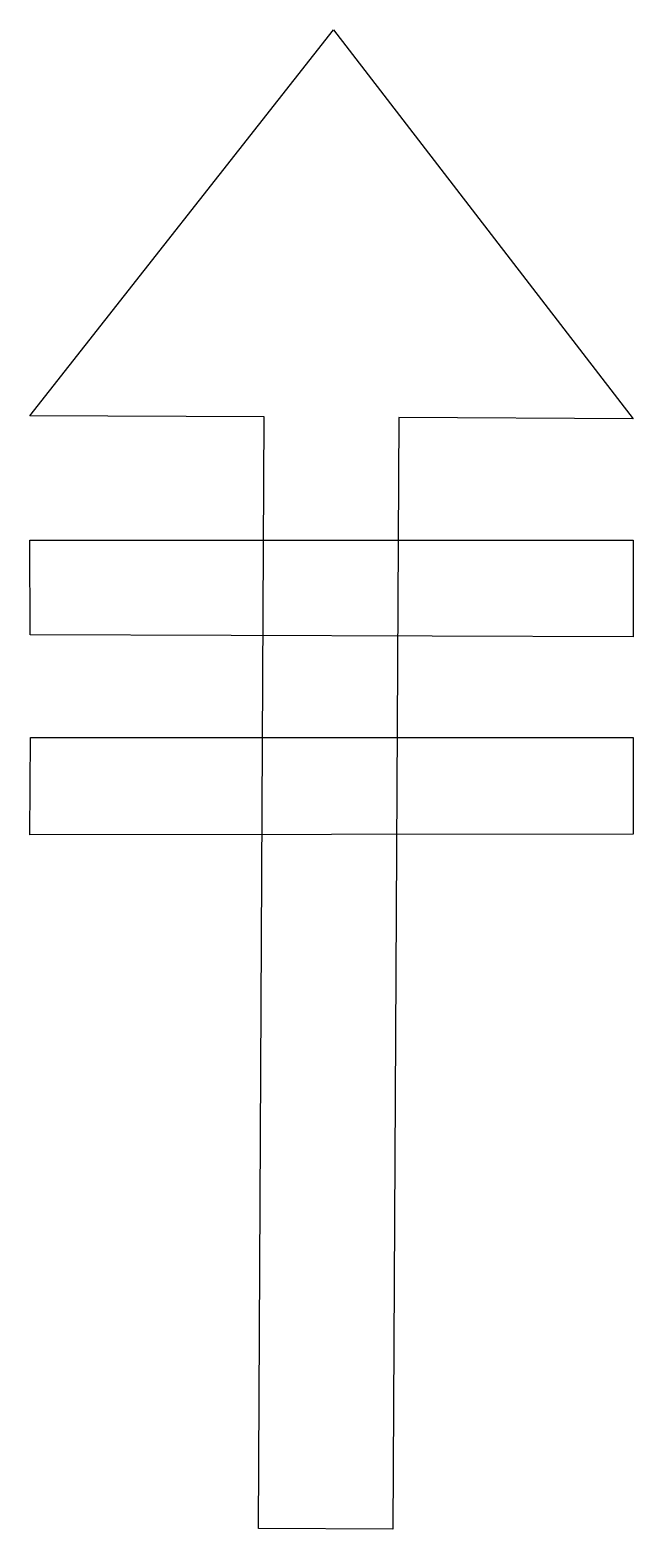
# Model space of a CAD drawing. Extents: x 0 to 115, y 0 to 286.
import ezdxf

# ---------------------------------------------------------------- set-up
doc = ezdxf.new("R2010")
doc.units = 0
doc.layers.get('0').update_dxf_attribs({"linetype": 'CONTINUOUS'})

msp = doc.modelspace()

# ---------------------------------------------------------------- linework, layer by layer
at = {"color": 0}
for p, q in [((0, 212.52), (57.87, 286.1)), ((57.87, 286.1), (114.98, 211.93)), ((44.68, 212.29), (0, 212.52)), ((43.59, 0.29), (44.68, 212.29)), ((70.3, 212.16), (69.21, 0.16)), ((114.98, 211.93), (70.3, 212.16)), ((0, 188.77), (114.98, 188.77)), ((0.06, 170.72), (0, 188.77)), ((114.98, 188.77), (114.98, 170.33)), ((114.98, 170.33), (0.06, 170.72)), ((0, 132.55), (0.07, 151.12)), ((0.07, 151.12), (114.98, 151.12)), ((114.98, 151.12), (114.98, 132.68)), ((114.98, 132.68), (0, 132.55)), ((69.21, 0.16), (43.59, 0.29))]:
    msp.add_line(p, q, dxfattribs=at)

doc.saveas('drawing.dxf')
